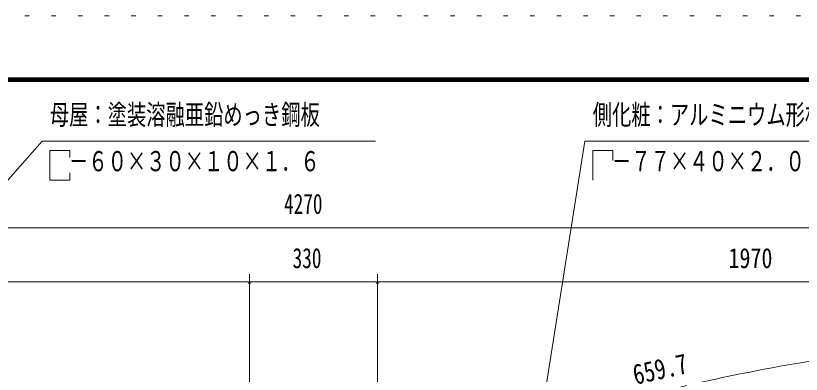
# Model space of a CAD drawing. Units: millimetres, scale not verified. Extents: x -31545 to 31552, y -14700 to 14700.
# Drawn here: x 18690 to 25779, y 11462 to 14700 of the extents above; entities that cross this region are included whole.
import ezdxf
from ezdxf.enums import TextEntityAlignment as Align

# ---------------------------------------------------------------- set-up
doc = ezdxf.new("R2010")
doc.units = ezdxf.units.MM
doc.header["$LTSCALE"] = 80
doc.linetypes.add('USER4', pattern=[3, 0.5, -2.5])
for name, color, linetype, lineweight in [('0-A_2-52DIM', 3, 'Continuous', 18), ('0-C_F-F1PAPER', 5, 'Continuous', 18), ('0-D_F-E_J_ADD', 5, 'USER4', 18)]:
    doc.layers.add(name, color=color, linetype=linetype, lineweight=lineweight)
doc.styles.add('ＭＳ ゴシック', font='')
doc.styles.get('ＭＳ ゴシック').set_extended_font_data('MS Gothic')

msp = doc.modelspace()

# ---------------------------------------------------------------- linework, layer by layer
at = {"layer": '0-A_2-52DIM'}
for p, q in [((18927.24, 13565.9), (16603.53, 10940.15)), ((21937.25, 13565.9), (18927.25, 13565.9)), ((23827.25, 13565.9), (23317.64, 10347.72)), ((26417.25, 13565.9), (23827.25, 13565.9)), ((18997.24, 13215.9), (18997.24, 13483.91)), ((19177.54, 13215.9), (19177.54, 13281.46)), ((18997.24, 13215.9), (19177.54, 13215.9)), ((28849.75, 12785.45), (13904.74, 12785.45)), ((20799.74, 9657.93), (20799.74, 12365.45)), ((21954.75, 9657.93), (21954.75, 12365.45)), ((13904.74, 12295.45), (28849.75, 12295.45)), ((20813.74, 12295.45), (20785.74, 12295.45)), ((21968.75, 12295.45), (21940.75, 12295.45))]:
    msp.add_line(p, q, dxfattribs=at)
for points in [[(18997.24, 13483.91), (19177.54, 13483.91), (19177.54, 13418.38)], [(23897.25, 13215.9), (23897.25, 13483.92), (24077.54, 13483.92), (24077.54, 13393.77)]]:
    msp.add_lwpolyline(points, dxfattribs=at)
for centre, radius, start, end in [((20799.74, 12295.45), 14, 180, 0), ((21954.75, 12295.45), 14, 180, 0), ((13881.41, -6526.64), 18356.79, 73.69698, 81.07959), ((28873.08, -6526.64), 18356.79, 98.92041, 106.30302)]:
    msp.add_arc(centre, radius, start, end, dxfattribs=at)
at = {"layer": '0-C_F-F1PAPER'}
for p, q in [((-9327.64, 14140), (30852.36, 14140)), ((-9324.14, 14136.5), (30848.86, 14136.5)), ((-9320.64, 14133), (30845.36, 14133)), ((-9317.14, 14129.5), (30841.86, 14129.5)), ((-9313.64, 14126), (30838.36, 14126)), ((-9310.14, 14122.5), (30834.86, 14122.5)), ((-9306.64, 14119), (30831.36, 14119)), ((-9303.14, 14115.5), (30827.86, 14115.5)), ((-9299.64, 14112), (30824.36, 14112)), ((-9296.14, 14108.5), (30820.86, 14108.5)), ((-9292.64, 14105), (30817.36, 14105))]:
    msp.add_line(p, q, dxfattribs=at)
at = {"layer": '0-D_F-E_J_ADD'}
msp.add_lwpolyline([(-10027.64, -14700), (-10027.64, 14700), (31552.36, 14700)], dxfattribs=at)

# ---------------------------------------------------------------- texts
at = {"layer": '0-A_2-52DIM', "color": 7, "style": 'ＭＳ ゴシック'}
for s, width, p in [('母屋：塗装溶融亜鉛めっき鋼板', 0.7, (18997.24, 13660.78)), ('側化粧：アルミニウム形材', 0.7, (23897.25, 13660.78)), ('\u3000－６０×３０×１０×１．６', 0.7, (18997.24, 13240.77)), ('\u3000－７７×４０×２．０', 0.7, (23897.25, 13240.77)), ('4270', 0.7, (21111.17, 12855.45)), ('330', 0.7, (21188.49, 12365.45)), ('1970', 0.8, (25121.98, 12365.45))]:
    msp.add_text(s, height=182.3, dxfattribs=dict(at, width=width)).set_placement(p, align=Align.BOTTOM_LEFT)
at = {"layer": '0-A_2-52DIM', "color": 7, "style": 'ＭＳ ゴシック', "width": 0.8}
msp.add_text('659.7', height=182.3, rotation=12.612, dxfattribs=at).set_placement((24294.43, 11313.37), align=Align.BOTTOM_LEFT)

doc.saveas('drawing.dxf')
